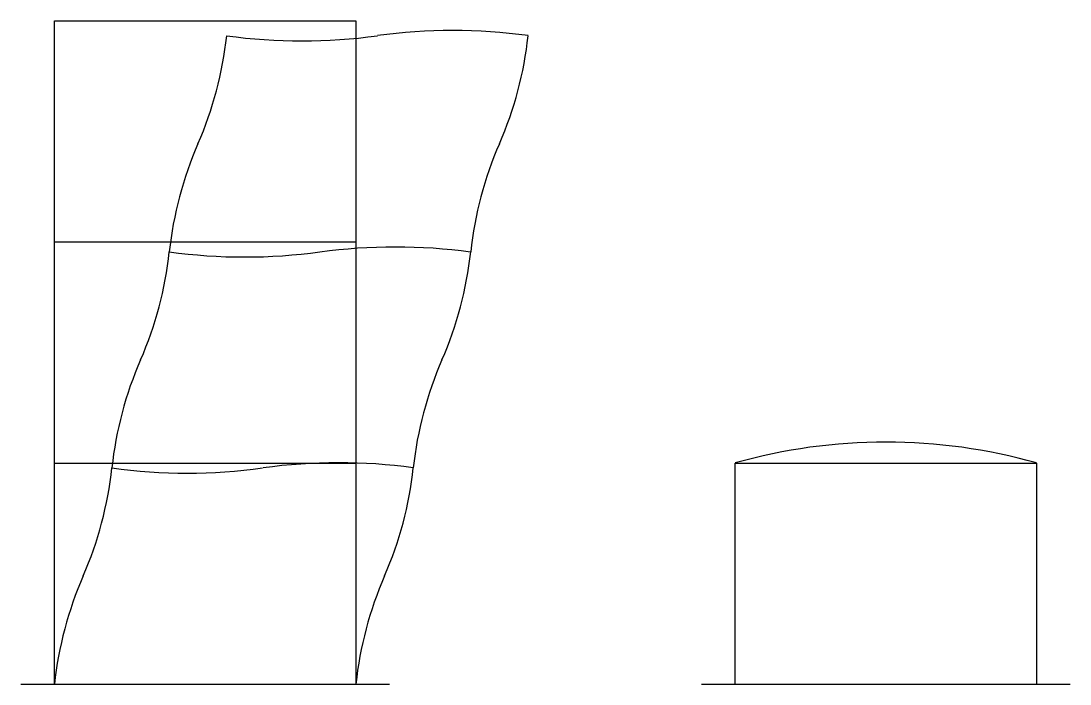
# Model space of a CAD drawing. Header units: millimetres. Extents: x -500 to 15163, y 0 to 9900.
import ezdxf

# ---------------------------------------------------------------- set-up
doc = ezdxf.new("R2010")
doc.units = ezdxf.units.MM

msp = doc.modelspace()

# ---------------------------------------------------------------- linework, layer by layer
for p, q in [((0, 0), (0, 9900)), ((0, 9900), (4500, 9900)), ((4500, 9900), (4500, 0)), ((0, 6600), (4500, 6600)), ((0, 3300), (4500, 3300)), ((10163, 0), (10163, 3300)), ((10163, 3300), (14663, 3300)), ((14663, 3300), (14663, 0)), ((-500, 0), (5000, 0)), ((9663, 0), (15163, 0))]:
    msp.add_line(p, q)
for centre, radius, start, end in [((5946, 1527), 8231, 82.1439, 97.8561), ((-2844, 10255), 5446, 336.3075, 353.9386), ((3696, 17833), 8231, 262.1439, 277.8561), ((1656, 10255), 5446, 336.3075, 353.9386), ((7130, 5878), 5446, 156.3075, 173.9386), ((11630, 5878), 5446, 156.3075, 173.9386), ((-3701, 7028), 5446, 336.3075, 353.9386), ((2839, 14607), 8231, 262.1439, 277.8561), ((5089, -1706), 8231, 82.1439, 97.8561), ((799, 7028), 5446, 336.3075, 353.9386), ((6273, 2652), 5446, 156.3075, 173.9386), ((10773, 2652), 5446, 156.3075, 173.9386), ((12413, -4673), 8285, 74.2415, 105.7585), ((4243, -4927), 8231, 82.2214, 97.8561), ((-4559, 3802), 5446, 336.3075, 353.9386), ((1982, 11380), 8231, 262.1439, 277.8561), ((-59, 3802), 5446, 336.3075, 353.9386), ((5416, -575), 5446, 156.3075, 173.9386), ((9916, -575), 5446, 156.3075, 173.9386)]:
    msp.add_arc(centre, radius, start, end)

doc.saveas('drawing.dxf')
